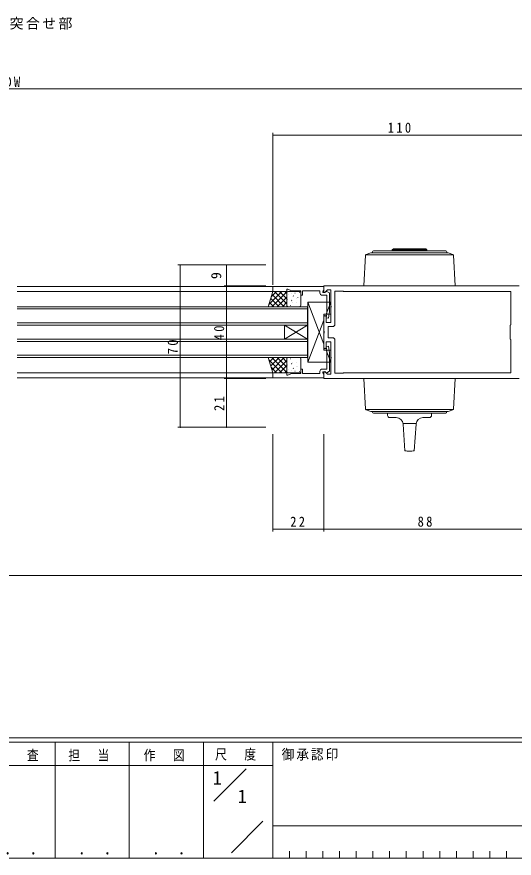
# Model space of a CAD drawing. Units: millimetres, scale not verified. Extents: x -567 to 567, y -403 to 403.
# Drawn here: x 188.7 to 403.4, y -403 to -39.9 of the extents above; entities that cross this region are included whole.
import ezdxf
from ezdxf.enums import TextEntityAlignment as Align

# ---------------------------------------------------------------- set-up
doc = ezdxf.new("R2010")
doc.units = ezdxf.units.MM
doc.header["$LTSCALE"] = 2
for name, color, linetype, lineweight in [('0-1_YKK_ZWAK', 7, 'Continuous', 18), ('0-3_YKK_11', 7, 'Continuous', 18), ('0-4_YKK_12', 2, 'Continuous', 18), ('0-5_YKK_13', 4, 'Continuous', 18), ('0-6_YKK_D', 6, 'Continuous', 18)]:
    doc.layers.add(name, color=color, linetype=linetype, lineweight=lineweight)
doc.layers.add('0-2_USER1', color=7, linetype='Continuous')
doc.styles.add('ＭＳ ゴシック', font='')
doc.styles.get('ＭＳ ゴシック').set_extended_font_data('MS Gothic')

msp = doc.modelspace()

# ---------------------------------------------------------------- linework, layer by layer
at = {"layer": '0-1_YKK_ZWAK'}
for p, q in [((537.274, -351), (-562.726, -351)), ((483.274, -353), (-562.726, -353)), ((205.274, -353), (205.274, -403)), ((237.274, -353), (237.274, -403)), ((269.274, -353), (269.274, -403)), ((299.274, -353), (299.274, -403)), ((270.68, -362.999), (173.274, -362.999)), ((270.68, -362.999), (299.274, -362.999)), ((273.803, -378.337), (287.65, -364.49)), ((281.377, -400.636), (294.983, -387.03)), ((299.274, -389), (443.274, -389)), ((-562.726, -403), (483.274, -403)), ((306.474, -400), (306.474, -403)), ((313.674, -400), (313.674, -403)), ((320.874, -400), (320.874, -403)), ((328.074, -400), (328.074, -403)), ((335.274, -400), (335.274, -403)), ((342.474, -400), (342.474, -403)), ((349.674, -400), (349.674, -403)), ((356.874, -400), (356.874, -403)), ((364.074, -400), (364.074, -403)), ((371.274, -400), (371.274, -403)), ((378.474, -400), (378.474, -403)), ((385.674, -400), (385.674, -403)), ((392.874, -400), (392.874, -403)), ((400.074, -400), (400.074, -403))]:
    msp.add_line(p, q, dxfattribs=at)
at = {"layer": '0-3_YKK_11'}
for p, q in [((321.274, -158.801), (321.274, -156.001)), ((321.274, -156.001), (405.589, -156.001)), ((299.274, -158.501), (299.274, -156.301)), ((299.274, -156.301), (321.274, -156.301)), ((305.274, -158.501), (299.274, -158.501)), ((305.274, -157.501), (305.274, -158.501)), ((305.774, -157.501), (305.274, -157.501)), ((307.34, -158.231), (305.774, -157.501)), ((311.274, -158.231), (307.34, -158.231)), ((311.274, -160.001), (311.274, -158.231)), ((312.074, -158.231), (312.074, -160.001)), ((314.866, -158.231), (312.074, -158.231)), ((315.049, -158.111), (314.866, -158.231)), ((315.599, -158.111), (315.049, -158.111)), ((315.782, -158.231), (315.599, -158.111)), ((315.866, -158.231), (315.782, -158.231)), ((316.049, -158.111), (315.866, -158.231)), ((316.599, -158.111), (316.049, -158.111)), ((316.782, -158.231), (316.599, -158.111)), ((319.574, -158.231), (316.782, -158.231)), ((319.574, -159.101), (319.574, -158.231)), ((320.974, -158.231), (320.774, -158.431)), ((320.774, -158.431), (320.774, -158.901)), ((320.774, -158.901), (321.724, -158.901)), ((321.274, -157.931), (320.974, -158.231)), ((321.274, -156.301), (321.274, -157.931)), ((321.644, -158.955), (321.274, -158.801)), ((322.798, -157.801), (321.644, -158.955)), ((321.724, -158.901), (322.224, -158.401)), ((322.224, -158.401), (322.562, -158.401)), ((322.562, -158.401), (323.774, -159.101)), ((324.274, -157.801), (322.798, -157.801)), ((323.774, -159.101), (323.774, -167.109)), ((324.274, -164.543), (324.274, -157.801)), ((326.074, -158.301), (329.574, -158.301)), ((326.074, -172.601), (326.074, -158.301)), ((329.574, -158.301), (329.774, -158.501)), ((329.774, -158.501), (401.933, -158.501)), ((329.774, -158.501), (401.933, -158.501)), ((401.933, -158.501), (401.933, -172.801)), ((312.074, -160.001), (311.274, -160.001)), ((322.574, -160.101), (320.574, -160.101)), ((322.574, -168.156), (322.574, -160.101)), ((324.394, -164.726), (324.274, -164.543)), ((324.274, -165.459), (324.394, -165.276)), ((324.274, -171.801), (324.274, -165.459)), ((324.394, -165.276), (324.394, -164.726)), ((321.274, -169.301), (321.774, -168.801)), ((321.274, -175.543), (321.274, -169.301)), ((321.774, -168.801), (322.274, -169.301)), ((322.274, -169.301), (322.274, -171.801)), ((322.282, -169.814), (322.574, -168.156)), ((323.266, -169.988), (322.282, -169.814)), ((323.774, -167.109), (323.266, -169.988)), ((322.274, -171.801), (324.274, -171.801)), ((323.074, -173.601), (325.074, -173.601)), ((323.074, -178.401), (323.074, -173.601)), ((401.933, -172.801), (401.733, -173.001)), ((401.733, -173.001), (401.733, -179.001)), ((321.394, -175.726), (321.274, -175.543)), ((321.274, -176.459), (321.394, -176.276)), ((321.274, -182.701), (321.274, -176.459)), ((321.394, -176.276), (321.394, -175.726)), ((322.274, -180.201), (322.274, -182.701)), ((324.274, -180.201), (322.274, -180.201)), ((325.074, -178.401), (323.074, -178.401)), ((324.274, -186.543), (324.274, -180.201)), ((326.074, -193.701), (326.074, -179.401)), ((401.733, -179.001), (401.933, -179.201)), ((401.933, -179.201), (401.933, -193.501)), ((321.774, -183.201), (321.274, -182.701)), ((322.274, -182.701), (321.774, -183.201)), ((323.266, -182.014), (322.282, -182.188)), ((322.282, -182.188), (322.574, -183.846)), ((322.574, -183.846), (322.574, -191.901)), ((323.774, -184.893), (323.266, -182.014)), ((323.774, -192.901), (323.774, -184.893)), ((324.394, -186.726), (324.274, -186.543)), ((324.274, -187.459), (324.394, -187.276)), ((324.274, -194.201), (324.274, -187.459)), ((324.394, -187.276), (324.394, -186.726)), ((311.274, -192.001), (311.274, -193.771)), ((312.074, -192.001), (311.274, -192.001)), ((312.074, -193.771), (312.074, -192.001)), ((322.574, -191.901), (320.574, -191.901)), ((299.274, -193.501), (299.274, -195.701)), ((305.274, -193.501), (299.274, -193.501)), ((299.274, -195.701), (321.274, -195.701)), ((305.274, -194.501), (305.274, -193.501)), ((305.774, -194.501), (305.274, -194.501)), ((307.34, -193.771), (305.774, -194.501)), ((311.274, -193.771), (307.34, -193.771)), ((314.866, -193.771), (312.074, -193.771)), ((315.049, -193.891), (314.866, -193.771)), ((315.599, -193.891), (315.049, -193.891)), ((315.782, -193.771), (315.599, -193.891)), ((315.866, -193.771), (315.782, -193.771)), ((316.049, -193.891), (315.866, -193.771)), ((316.599, -193.891), (316.049, -193.891)), ((316.782, -193.771), (316.599, -193.891)), ((319.574, -193.771), (316.782, -193.771)), ((319.574, -192.901), (319.574, -193.771)), ((320.774, -193.101), (321.724, -193.101)), ((320.774, -193.571), (320.774, -193.101)), ((320.974, -193.771), (320.774, -193.571)), ((321.274, -194.071), (320.974, -193.771)), ((321.274, -193.201), (321.644, -193.047)), ((321.274, -196.001), (321.274, -193.201)), ((321.274, -195.701), (321.274, -194.071)), ((405.589, -196.001), (321.274, -196.001)), ((321.644, -193.047), (322.798, -194.201)), ((321.724, -193.101), (322.224, -193.601)), ((322.224, -193.601), (322.562, -193.601)), ((322.562, -193.601), (323.774, -192.901)), ((322.798, -194.201), (324.274, -194.201)), ((329.574, -193.701), (326.074, -193.701)), ((329.774, -193.501), (329.574, -193.701)), ((401.933, -193.501), (329.774, -193.501))]:
    msp.add_line(p, q, dxfattribs=at)
for centre, start, end in [((320.574, -159.101), 180.00001, 269.99999), ((325.074, -172.601), 270.00001, 359.99999), ((325.074, -179.401), 0.00001, 89.99999), ((320.574, -192.901), 90.00001, 179.99999)]:
    msp.add_arc(centre, 1, start, end, dxfattribs=at)
at = {"layer": '0-4_YKK_12'}
for p, q in [((299.574, -156.301), (188.774, -156.301)), ((299.474, -158.501), (188.774, -158.501)), ((314.274, -165.001), (188.774, -165.001)), ((188.774, -166.001), (314.274, -166.001)), ((314.274, -173.001), (314.274, -165.001)), ((314.274, -172.001), (188.774, -172.001)), ((188.774, -173.001), (314.274, -173.001)), ((314.274, -173.001), (304.274, -179.001)), ((314.274, -179.001), (304.274, -173.001)), ((304.274, -179.001), (304.274, -173.001)), ((314.274, -179.001), (314.274, -173.001)), ((314.274, -179.001), (188.774, -179.001)), ((188.774, -180.001), (314.274, -180.001)), ((314.274, -187.001), (314.274, -179.001)), ((314.274, -186.001), (188.774, -186.001)), ((188.774, -187.001), (314.274, -187.001)), ((299.474, -193.501), (188.774, -193.501)), ((299.574, -195.701), (188.774, -195.701))]:
    msp.add_line(p, q, dxfattribs=at)
at = {"layer": '0-5_YKK_13'}
for p, q in [((342.294, -141.301), (342.294, -141.701)), ((373.894, -140.901), (342.694, -140.901)), ((351.274, -140.001), (350.774, -140.501)), ((365.274, -140.001), (351.274, -140.001)), ((365.774, -140.501), (365.274, -140.001)), ((365.774, -140.501), (365.774, -140.901)), ((374.294, -141.701), (374.294, -141.301)), ((339.26, -142.831), (338.545, -156.001)), ((339.379, -142.567), (377.169, -142.567)), ((341.587, -141.725), (339.522, -142.477)), ((374.824, -141.701), (341.724, -141.701)), ((377.026, -142.477), (374.961, -141.725)), ((378.003, -156.001), (377.288, -142.831)), ((338.545, -156.001), (378.003, -156.001)), ((297.274, -165.001), (299.274, -158.501)), ((297.562, -164.067), (303.127, -158.501)), ((298.559, -160.824), (300.882, -158.501)), ((298.872, -165.001), (305.274, -158.599)), ((298.902, -159.709), (304.195, -165.001)), ((299.274, -158.501), (305.274, -158.501)), ((299.94, -158.501), (305.274, -163.835)), ((302.185, -158.501), (305.274, -161.59)), ((304.43, -158.501), (305.274, -159.345)), ((305.274, -158.501), (305.274, -165.001)), ((305.274, -159.001), (305.274, -164.501)), ((310.774, -158.501), (305.774, -158.501)), ((305.895, -159.736), (305.919, -159.78)), ((307.351, -159.309), (307.359, -159.316)), ((308.766, -159.137), (308.854, -159.184)), ((310.71, -158.945), (310.734, -158.989)), ((311.274, -164.501), (311.274, -159.001)), ((297.846, -163.142), (299.704, -165.001)), ((298.374, -161.426), (301.95, -165.001)), ((301.117, -165.001), (305.274, -160.844)), ((303.362, -165.001), (305.274, -163.089)), ((305.369, -161.128), (305.376, -161.135)), ((305.462, -161.812), (305.486, -161.856)), ((307.241, -162.027), (307.33, -162.073)), ((307.352, -162.403), (307.376, -162.447)), ((307.536, -163.07), (307.544, -163.076)), ((308.086, -160.379), (308.11, -160.423)), ((309.544, -163.047), (309.568, -163.09)), ((309.556, -161.284), (309.564, -161.29)), ((309.976, -160.97), (310, -161.014)), ((321.274, -181.201), (314.275, -163.001)), ((314.275, -163.001), (314.275, -189.001)), ((314.275, -163.001), (324.274, -163.001)), ((324.274, -163.001), (322.236, -168.301)), ((324.274, -163.001), (324.274, -168.301)), ((305.274, -165.001), (297.274, -165.001)), ((297.318, -164.859), (297.459, -165.001)), ((305.774, -165.001), (310.774, -165.001)), ((306.92, -164.48), (306.944, -164.524)), ((321.274, -170.801), (314.275, -189.001)), ((321.274, -183.701), (324.274, -183.701)), ((324.274, -189.001), (322.236, -183.701)), ((324.274, -183.701), (324.274, -189.001)), ((305.274, -187.001), (297.274, -187.001)), ((297.274, -187.001), (299.274, -193.501)), ((297.318, -187.143), (297.459, -187.001)), ((297.562, -187.935), (303.127, -193.501)), ((297.846, -188.86), (299.704, -187.001)), ((298.374, -190.576), (301.95, -187.001)), ((298.872, -187.001), (305.274, -193.403)), ((298.902, -192.293), (304.195, -187.001)), ((299.94, -193.501), (305.274, -188.167)), ((301.117, -187.001), (305.274, -191.158)), ((303.362, -187.001), (305.274, -188.913)), ((305.274, -193.501), (305.274, -187.001)), ((305.274, -193.001), (305.274, -187.501)), ((305.774, -187.001), (310.774, -187.001)), ((306.92, -187.522), (306.944, -187.478)), ((311.274, -187.501), (311.274, -193.001)), ((298.559, -191.178), (300.882, -193.501)), ((302.185, -193.501), (305.274, -190.412)), ((305.369, -190.874), (305.376, -190.867)), ((305.462, -190.19), (305.486, -190.146)), ((305.895, -192.266), (305.919, -192.223)), ((307.241, -189.975), (307.33, -189.929)), ((307.352, -189.599), (307.376, -189.555)), ((307.536, -188.932), (307.544, -188.926)), ((308.086, -191.623), (308.11, -191.58)), ((309.544, -188.956), (309.568, -188.912)), ((309.556, -190.718), (309.564, -190.712)), ((309.976, -191.032), (310, -190.988)), ((314.275, -189.001), (324.274, -189.001)), ((299.274, -193.501), (305.274, -193.501)), ((304.43, -193.501), (305.274, -192.657)), ((310.774, -193.501), (305.774, -193.501)), ((307.351, -192.693), (307.359, -192.687)), ((308.766, -192.865), (308.854, -192.818)), ((310.71, -193.057), (310.734, -193.013)), ((338.545, -196.001), (339.26, -209.171)), ((338.545, -196.001), (378.003, -196.001)), ((377.288, -209.171), (378.003, -196.001)), ((377.169, -209.435), (339.379, -209.435)), ((339.522, -209.525), (341.587, -210.277)), ((341.724, -210.301), (374.824, -210.301)), ((342.274, -210.501), (342.274, -210.101)), ((374.274, -210.101), (374.274, -210.501)), ((374.961, -210.277), (377.026, -209.525)), ((373.874, -210.901), (342.674, -210.901)), ((348.774, -211.901), (348.774, -210.901)), ((352.477, -212.901), (349.774, -212.901)), ((366.774, -212.901), (364.071, -212.901)), ((367.774, -210.901), (367.774, -211.901)), ((361.113, -215.401), (355.435, -215.401)), ((355.469, -215.692), (356.274, -227.188)), ((361.079, -215.692), (360.274, -227.188))]:
    msp.add_line(p, q, dxfattribs=at)
for points in [[(350.774, -140.901), (350.774, -140.501), (365.774, -140.501)], [(321.274, -183.701), (321.274, -168.301), (324.274, -168.301)]]:
    msp.add_lwpolyline(points, dxfattribs=at)
for centre, radius, start, end in [((342.694, -141.301), 0.4, 90, 180), ((373.894, -141.301), 0.4, 0, 90), ((339.659, -142.853), 0.4, 110, 176.89488), ((341.724, -142.101), 0.4, 90, 110), ((374.824, -142.101), 0.4, 70, 90), ((376.889, -142.853), 0.4, 3.10512, 70), ((305.774, -159.001), 0.5, 90, 180), ((310.774, -159.001), 0.5, 0, 90), ((305.774, -164.501), 0.5, 180, 270), ((310.774, -164.501), 0.5, 270, 0), ((305.774, -187.501), 0.5, 90, 180), ((310.774, -187.501), 0.5, 0, 90), ((305.774, -193.001), 0.5, 180, 270), ((310.774, -193.001), 0.5, 270, 0), ((339.659, -209.149), 0.4, 183.10512, 250), ((341.724, -209.901), 0.4, 250, 270), ((342.674, -210.501), 0.4, 180, 270), ((373.874, -210.501), 0.4, 270, 0), ((374.824, -209.901), 0.4, 270, 290), ((376.889, -209.149), 0.4, 290, 356.89488), ((349.774, -211.901), 1, 180, 270), ((352.477, -215.901), 3, 4.00379, 90), ((364.071, -215.901), 3, 90, 175.99621), ((366.774, -211.901), 1, 270, 0), ((358.274, -217.901), 9.5, 257.8468, 270), ((358.274, -217.901), 9.5, 270, 282.1532)]:
    msp.add_arc(centre, radius, start, end, dxfattribs=at)
at = {"layer": '0-6_YKK_D'}
for p, q in [((-28.726, -71), (403.274, -71)), ((409.274, -71), (398.882, -71)), ((299.274, -155.601), (299.274, -90)), ((299.274, -91), (409.274, -91)), ((296.274, -147), (258.274, -147)), ((259.274, -147), (259.274, -217)), ((296.274, -147), (278.274, -147)), ((279.274, -156.001), (279.274, -147)), ((296.274, -156.001), (278.274, -156.001)), ((296.274, -156.001), (278.274, -156.001)), ((279.274, -156.001), (279.274, -196.001)), ((296.274, -196.001), (278.274, -196.001)), ((296.274, -196.001), (278.274, -196.001)), ((279.274, -196.001), (279.274, -217)), ((296.274, -217), (258.274, -217)), ((296.274, -217), (278.274, -217)), ((299.274, -220), (299.274, -262)), ((321.274, -220), (321.274, -262)), ((321.274, -220), (321.274, -262)), ((299.274, -261), (321.274, -261)), ((321.274, -261), (409.274, -261)), ((-30.726, -281), (405.274, -281)), ((412.274, -281), (400.15, -281))]:
    msp.add_line(p, q, dxfattribs=at)
for centre, start, end in [((299.274, -91), 0, 180), ((299.274, -91), 180, 0), ((259.274, -147), 90, 270), ((259.274, -147), 270, 90), ((279.274, -147), 90, 270), ((279.274, -147), 270, 90), ((279.274, -156.001), 90, 270), ((279.274, -156.001), 90, 270), ((279.274, -156.001), 270, 90), ((279.274, -156.001), 270, 90), ((279.274, -196.001), 90, 270), ((279.274, -196.001), 90, 270), ((279.274, -196.001), 270, 90), ((279.274, -196.001), 270, 90), ((259.274, -217), 90, 270), ((259.274, -217), 270, 90), ((279.274, -217), 90, 270), ((279.274, -217), 270, 90), ((299.274, -261), 0, 180), ((299.274, -261), 180, 0), ((321.274, -261), 0, 180), ((321.274, -261), 0, 180), ((321.274, -261), 180, 0), ((321.274, -261), 180, 0)]:
    msp.add_arc(centre, 0.106, start, end, dxfattribs=at)

# ---------------------------------------------------------------- texts
at = {"layer": '0-1_YKK_ZWAK', "attachment_point": 7, "style": 'ＭＳ ゴシック'}
for s, insert, char_height in [('\\T1.24;\\W0.85;照\\~\\~査', (180.401, -361.258), 4.399), ('\\T1.24;\\W0.85;担\\~\\~当', (210.923, -361.258), 4.399), ('\\T1.24;\\W0.85;作\\~\\~図', (243.445, -361.232), 4.399), ('\\T1.24;\\W0.85;尺\\~\\~度', (274.292, -360.91), 4.399), ('\\T1.17;\\W0.9;御承認印', (303.084, -360.904), 4.399), ('\\T1.24;\\W0.85;\\~．\\~．', (179.638, -401.494), 5.132), ('\\T1.24;\\W0.85;\\~．\\~．', (211.638, -401.494), 5.132), ('\\T1.24;\\W0.85;\\~．\\~．', (243.638, -401.494), 5.132)]:
    msp.add_mtext(s, dxfattribs=dict(at, insert=insert, char_height=char_height))
at = {"layer": '0-2_USER1', "style": 'ＭＳ ゴシック'}
for p in [(273.274, -372.999), (284.036, -380.999)]:
    msp.add_text('1', height=5.865, dxfattribs=at).set_placement(p, align=Align.BOTTOM_LEFT)
at = {"layer": '0-2_USER1', "insert": (164.548, -45.459), "char_height": 4.399, "attachment_point": 7, "style": 'ＭＳ ゴシック'}
msp.add_mtext('\\T1.17;両開き突合せ部', dxfattribs=at)
at = {"layer": '0-6_YKK_D', "color": 7, "style": 'ＭＳ ゴシック'}
msp.add_text('9', height=4.399, rotation=90, dxfattribs=at).set_placement((278.274, -153.101), align=Align.BOTTOM_LEFT)
at = {"layer": '0-6_YKK_D', "color": 7, "char_height": 4.399, "attachment_point": 7, "style": 'ＭＳ ゴシック'}
for s, insert in [('\\T1.37;\\W0.9;DW', (183.754, -70.2)), ('\\T1.38;\\W0.9;110', (348.834, -90)), ('\\T1.37;\\W0.9;22', (306.754, -260)), ('\\T1.37;\\W0.9;88', (361.754, -260))]:
    msp.add_mtext(s, dxfattribs=dict(at, insert=insert))
at = {"layer": '0-6_YKK_D', "color": 7, "char_height": 4.399, "attachment_point": 7, "rotation": 90, "style": 'ＭＳ ゴシック'}
for s, insert in [('\\T1.37;\\W0.9;40', (278.274, -179.521)), ('\\T1.37;\\W0.9;70', (258.274, -185.52)), ('\\T1.37;\\W0.9;21', (278.274, -210.021))]:
    msp.add_mtext(s, dxfattribs=dict(at, insert=insert))

doc.saveas('drawing.dxf')
